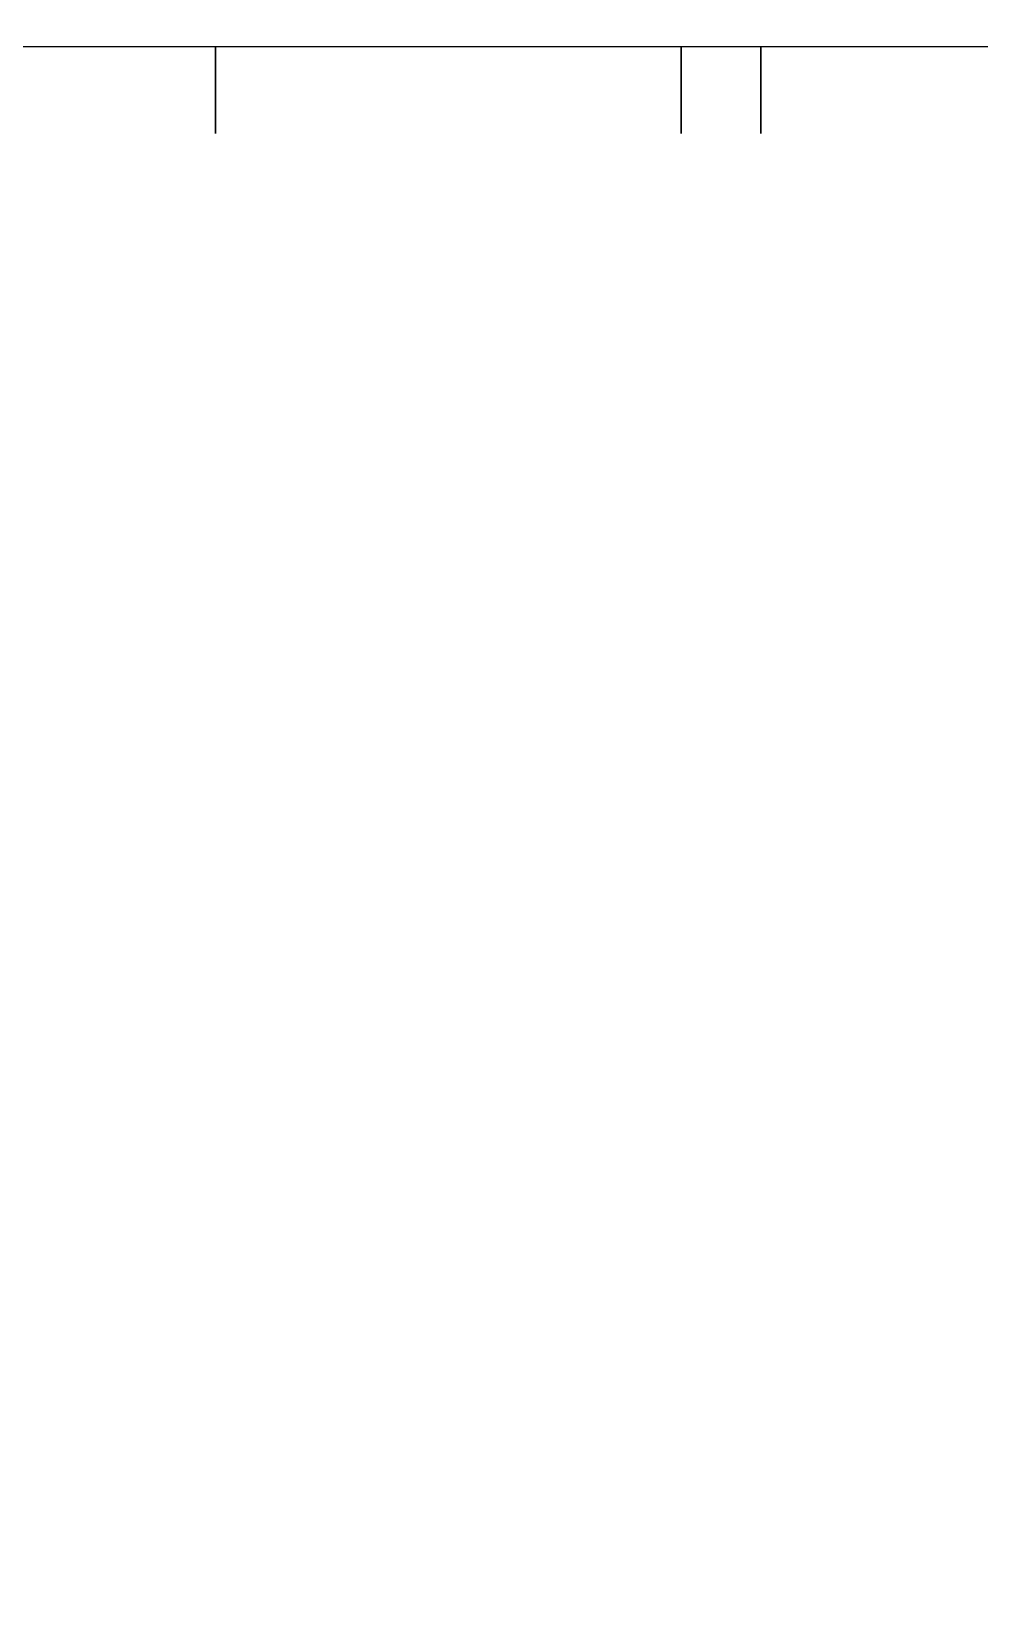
# Model space of a CAD drawing. Extents: x 39751 to 116307, y -36149 to -14965.
# Drawn here: x 47669 to 48131, y -21166 to -20393 of the extents above; entities that cross this region are included whole.
import ezdxf

# ---------------------------------------------------------------- set-up
doc = ezdxf.new("R2010")
doc.units = 0
doc.header["$LTSCALE"] = 1500
doc.layers.add('AM_0', color=7, linetype='Continuous', lineweight=30)

msp = doc.modelspace()

# ---------------------------------------------------------------- linework, layer by layer
msp.add_line((45257.66, -20400.01), (67215.67, -20400.01))
at = {"layer": 'AM_0'}
for p, q in [((47758.59, -20442.58), (47758.59, -20400.01)), ((47985.74, -20442.58), (47985.74, -20400.01)), ((48024.58, -20442.58), (48024.58, -20400.01))]:
    msp.add_line(p, q, dxfattribs=at)

doc.saveas('drawing.dxf')
